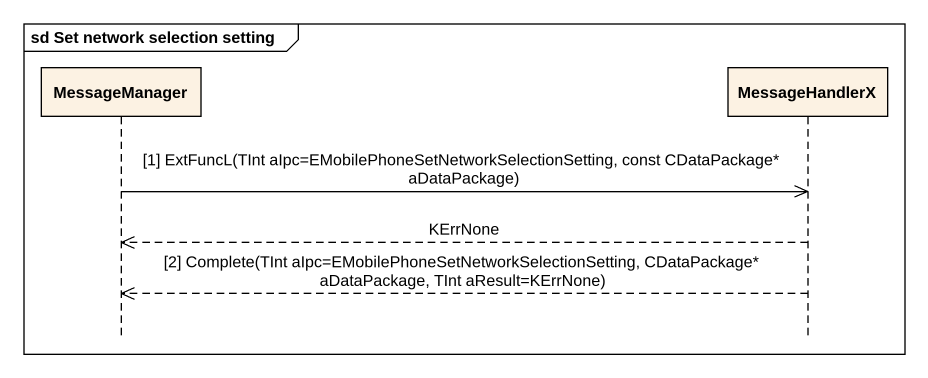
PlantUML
@startuml
mainframe sd Set network selection setting
hide footbox
participant MessageManager
participant MessageHandlerX

MessageManager ->> MessageHandlerX : [1] ExtFuncL(TInt aIpc=EMobilePhoneSetNetworkSelectionSetting, const CDataPackage* aDataPackage)
MessageHandlerX -->> MessageManager : KErrNone
MessageHandlerX -->> MessageManager : [2] Complete(TInt aIpc=EMobilePhoneSetNetworkSelectionSetting, CDataPackage* aDataPackage, TInt aResult=KErrNone)
@enduml
